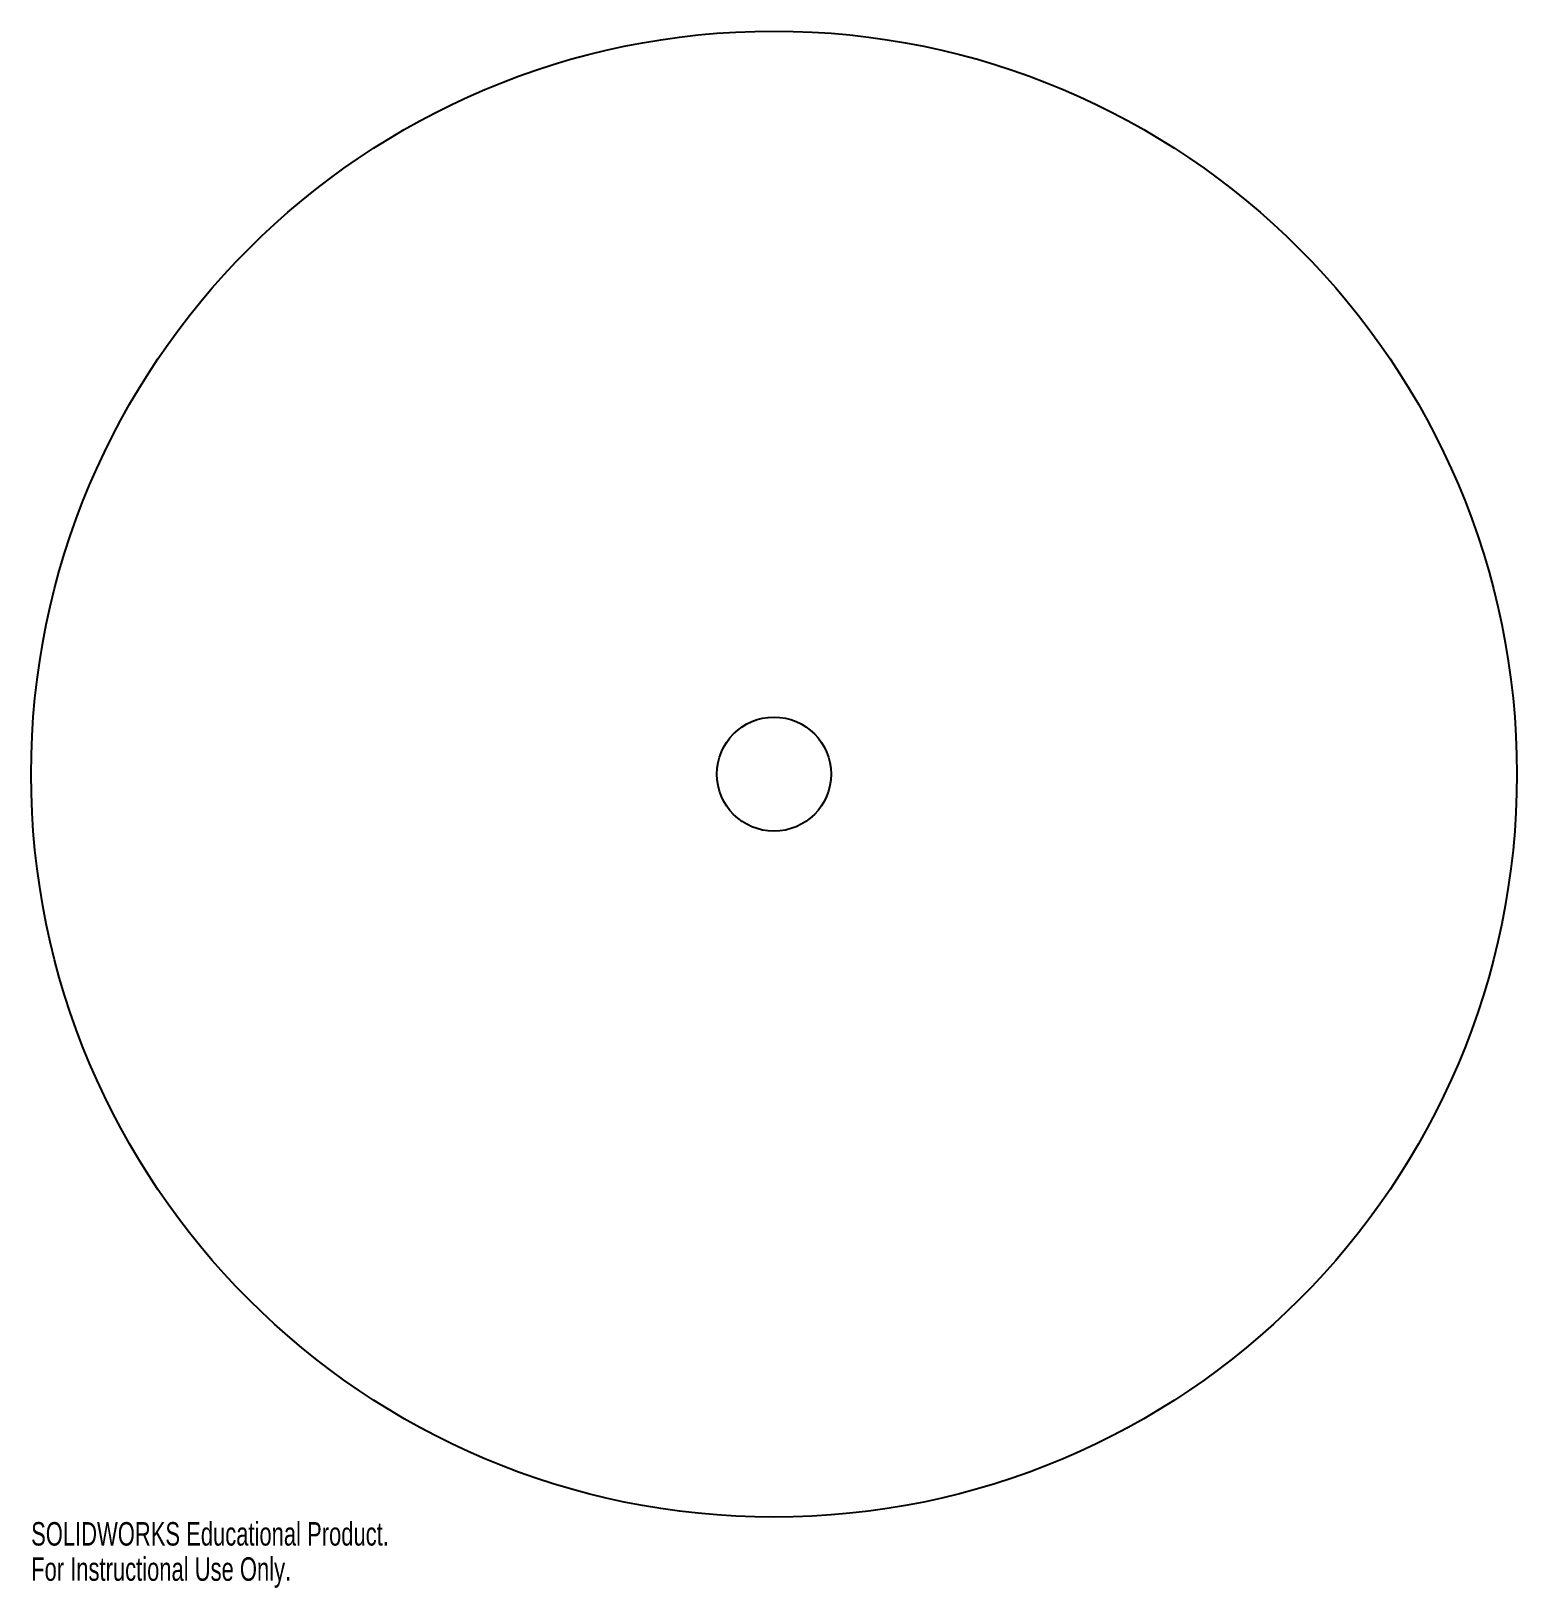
# Model space of a CAD drawing. Header units: millimetres. Extents: x -153 to 153, y -168 to 153.
import ezdxf

# ---------------------------------------------------------------- set-up
doc = ezdxf.new("R2010")
doc.units = ezdxf.units.MM
doc.styles.add('SLDTEXTSTYLE0', font='TXT', dxfattribs={"width": 0.7})

msp = doc.modelspace()

# ---------------------------------------------------------------- linework, layer by layer
at = {"color": 7, "linetype": 'Continuous', "lineweight": 25}
for radius in [153, 11.75]:
    msp.add_circle((0, 0), radius, dxfattribs=at)

# ---------------------------------------------------------------- texts
at = {"color": 7, "linetype": 'Continuous', "char_height": 4.8336, "attachment_point": 1, "style": 'SLDTEXTSTYLE0'}
for s, insert in [('SOLIDWORKS Educational Product.', (-153, -154.02)), ('For Instructional Use Only.', (-153, -161.27))]:
    msp.add_mtext(s, dxfattribs=dict(at, insert=insert))

doc.saveas('drawing.dxf')
